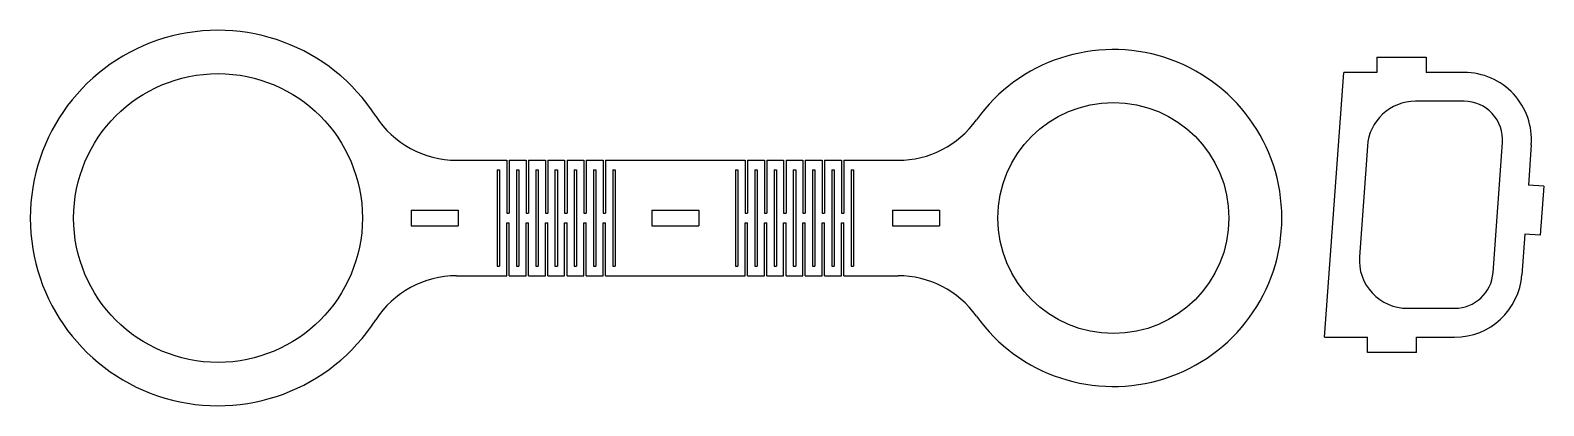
# Model space of a CAD drawing. Extents: x 38 to 352, y 147 to 225.
import ezdxf

# ---------------------------------------------------------------- set-up
doc = ezdxf.new("R2010")
doc.units = 0
doc.linetypes.add('SLD-SOLID', pattern=[0])
doc.layers.get('0').update_dxf_attribs({"linetype": 'CONTINUOUS'})

msp = doc.modelspace()

# ---------------------------------------------------------------- linework, layer by layer
at = {"color": 7, "linetype": 'SLD-SOLID'}
for p, q in [((317.49, 219.12), (317.49, 215.92)), ((317.49, 219.12), (327.69, 219.12)), ((327.69, 219.12), (327.69, 215.92)), ((306.62, 160.92), (310.59, 215.92)), ((317.49, 215.92), (310.59, 215.92)), ((335.59, 215.92), (327.69, 215.92)), ((335.59, 209.92), (325.47, 209.92)), ((341.6, 174.34), (343.56, 201.34)), ((315.5, 200.64), (313.84, 177.64)), ((349.55, 200.91), (348.94, 192.5)), ((126.3, 197.68), (136.73, 197.68)), ((134.73, 195.68), (134.73, 175.68)), ((134.73, 195.68), (135.23, 195.68)), ((135.23, 195.68), (135.23, 175.68)), ((136.73, 197.68), (136.73, 186.68)), ((137.23, 197.68), (137.23, 186.68)), ((137.23, 197.68), (140.73, 197.68)), ((138.73, 195.68), (139.23, 195.68)), ((138.73, 195.68), (138.73, 175.68)), ((139.23, 195.68), (139.23, 175.68)), ((140.73, 197.68), (140.73, 186.68)), ((141.23, 197.68), (141.23, 186.68)), ((141.23, 197.68), (144.73, 197.68)), ((142.73, 195.68), (143.23, 195.68)), ((142.73, 195.68), (142.73, 175.68)), ((143.23, 195.68), (143.23, 175.68)), ((144.73, 197.68), (144.73, 186.68)), ((145.23, 197.68), (145.23, 186.68)), ((145.23, 197.68), (148.73, 197.68)), ((146.73, 195.68), (147.23, 195.68)), ((146.73, 195.68), (146.73, 175.68)), ((147.23, 195.68), (147.23, 175.68)), ((148.73, 197.68), (148.73, 186.68)), ((149.23, 197.68), (149.23, 186.68)), ((149.23, 197.68), (152.73, 197.68)), ((150.73, 195.68), (151.23, 195.68)), ((150.73, 195.68), (150.73, 175.68)), ((151.23, 195.68), (151.23, 175.68)), ((152.73, 197.68), (152.73, 186.68)), ((153.23, 197.68), (153.23, 186.68)), ((153.23, 197.68), (156.73, 197.68)), ((154.73, 195.68), (155.23, 195.68)), ((154.73, 195.68), (154.73, 175.68)), ((155.23, 195.68), (155.23, 175.68)), ((156.73, 197.68), (156.73, 186.68)), ((157.23, 197.68), (157.23, 186.68)), ((157.23, 197.68), (186.23, 197.68)), ((158.73, 195.68), (158.73, 175.68)), ((158.73, 195.68), (159.23, 195.68)), ((159.23, 195.68), (159.23, 175.68)), ((184.23, 195.68), (184.23, 175.68)), ((184.23, 195.68), (184.73, 195.68)), ((184.73, 195.68), (184.73, 175.68)), ((186.23, 197.68), (186.23, 186.68)), ((186.73, 197.68), (186.73, 186.68)), ((186.73, 197.68), (190.23, 197.68)), ((188.23, 195.68), (188.73, 195.68)), ((188.23, 195.68), (188.23, 175.68)), ((188.73, 195.68), (188.73, 175.68)), ((190.23, 197.68), (190.23, 186.68)), ((190.73, 197.68), (190.73, 186.68)), ((190.73, 197.68), (194.23, 197.68)), ((192.23, 195.68), (192.73, 195.68)), ((192.23, 195.68), (192.23, 175.68)), ((192.73, 195.68), (192.73, 175.68)), ((194.23, 197.68), (194.23, 186.68)), ((194.73, 197.68), (194.73, 186.68)), ((194.73, 197.68), (198.23, 197.68)), ((196.23, 195.68), (196.73, 195.68)), ((196.23, 195.68), (196.23, 175.68)), ((196.73, 195.68), (196.73, 175.68)), ((198.23, 197.68), (198.23, 186.68)), ((198.73, 197.68), (198.73, 186.68)), ((198.73, 197.68), (202.23, 197.68)), ((200.23, 195.68), (200.73, 195.68)), ((200.23, 195.68), (200.23, 175.68)), ((200.73, 195.68), (200.73, 175.68)), ((202.23, 197.68), (202.23, 186.68)), ((202.73, 197.68), (202.73, 186.68)), ((202.73, 197.68), (206.23, 197.68)), ((204.23, 195.68), (204.73, 195.68)), ((204.23, 195.68), (204.23, 175.68)), ((204.73, 195.68), (204.73, 175.68)), ((206.23, 197.68), (206.23, 186.68)), ((206.73, 197.68), (206.73, 186.68)), ((206.73, 197.68), (218, 197.68)), ((208.23, 195.68), (208.23, 175.68)), ((208.23, 195.68), (208.73, 195.68)), ((208.73, 195.68), (208.73, 175.68)), ((352.13, 192.27), (348.94, 192.5)), ((352.13, 192.27), (351.39, 182.09)), ((116.83, 187.33), (116.83, 184.03)), ((116.83, 187.33), (126.63, 187.33)), ((126.63, 187.33), (126.63, 184.03)), ((136.73, 186.68), (137.23, 186.68)), ((140.73, 186.68), (141.23, 186.68)), ((144.73, 186.68), (145.23, 186.68)), ((148.73, 186.68), (149.23, 186.68)), ((152.73, 186.68), (153.23, 186.68)), ((156.73, 186.68), (157.23, 186.68)), ((166.83, 187.33), (166.83, 184.03)), ((166.83, 187.33), (176.63, 187.33)), ((176.63, 187.33), (176.63, 184.03)), ((186.23, 186.68), (186.73, 186.68)), ((190.23, 186.68), (190.73, 186.68)), ((194.23, 186.68), (194.73, 186.68)), ((198.23, 186.68), (198.73, 186.68)), ((202.23, 186.68), (202.73, 186.68)), ((206.23, 186.68), (206.73, 186.68)), ((216.83, 187.33), (216.83, 184.03)), ((216.83, 187.33), (226.63, 187.33)), ((226.63, 187.33), (226.63, 184.03)), ((116.83, 184.03), (126.63, 184.03)), ((136.73, 184.68), (137.23, 184.68)), ((136.73, 173.68), (136.73, 184.68)), ((137.23, 173.68), (137.23, 184.68)), ((140.73, 184.68), (141.23, 184.68)), ((140.73, 173.68), (140.73, 184.68)), ((141.23, 173.68), (141.23, 184.68)), ((144.73, 184.68), (145.23, 184.68)), ((144.73, 173.68), (144.73, 184.68)), ((145.23, 173.68), (145.23, 184.68)), ((148.73, 184.68), (149.23, 184.68)), ((148.73, 173.68), (148.73, 184.68)), ((149.23, 173.68), (149.23, 184.68)), ((152.73, 184.68), (153.23, 184.68)), ((152.73, 173.68), (152.73, 184.68)), ((153.23, 173.68), (153.23, 184.68)), ((156.73, 184.68), (157.23, 184.68)), ((156.73, 173.68), (156.73, 184.68)), ((157.23, 173.68), (157.23, 184.68)), ((166.83, 184.03), (176.63, 184.03)), ((186.23, 184.68), (186.73, 184.68)), ((186.23, 173.68), (186.23, 184.68)), ((186.73, 173.68), (186.73, 184.68)), ((190.23, 184.68), (190.73, 184.68)), ((190.23, 173.68), (190.23, 184.68)), ((190.73, 173.68), (190.73, 184.68)), ((194.23, 184.68), (194.73, 184.68)), ((194.23, 173.68), (194.23, 184.68)), ((194.73, 173.68), (194.73, 184.68)), ((198.23, 184.68), (198.73, 184.68)), ((198.23, 173.68), (198.23, 184.68)), ((198.73, 173.68), (198.73, 184.68)), ((202.23, 184.68), (202.73, 184.68)), ((202.23, 173.68), (202.23, 184.68)), ((202.73, 173.68), (202.73, 184.68)), ((206.23, 184.68), (206.73, 184.68)), ((206.23, 173.68), (206.23, 184.68)), ((206.73, 173.68), (206.73, 184.68)), ((216.83, 184.03), (226.63, 184.03)), ((348.2, 182.33), (347.59, 173.91)), ((351.39, 182.09), (348.2, 182.33)), ((126.3, 173.68), (136.73, 173.68)), ((134.73, 175.68), (135.23, 175.68)), ((137.23, 173.68), (140.73, 173.68)), ((138.73, 175.68), (139.23, 175.68)), ((141.23, 173.68), (144.73, 173.68)), ((142.73, 175.68), (143.23, 175.68)), ((145.23, 173.68), (148.73, 173.68)), ((146.73, 175.68), (147.23, 175.68)), ((149.23, 173.68), (152.73, 173.68)), ((150.73, 175.68), (151.23, 175.68)), ((153.23, 173.68), (156.73, 173.68)), ((154.73, 175.68), (155.23, 175.68)), ((157.23, 173.68), (186.23, 173.68)), ((158.73, 175.68), (159.23, 175.68)), ((184.23, 175.68), (184.73, 175.68)), ((186.73, 173.68), (190.23, 173.68)), ((188.23, 175.68), (188.73, 175.68)), ((190.73, 173.68), (194.23, 173.68)), ((192.23, 175.68), (192.73, 175.68)), ((194.73, 173.68), (198.23, 173.68)), ((196.23, 175.68), (196.73, 175.68)), ((198.73, 173.68), (202.23, 173.68)), ((200.23, 175.68), (200.73, 175.68)), ((202.73, 173.68), (206.23, 173.68)), ((204.23, 175.68), (204.73, 175.68)), ((206.73, 173.68), (218, 173.68)), ((208.23, 175.68), (208.73, 175.68)), ((323.82, 166.92), (333.62, 166.92)), ((306.62, 160.92), (315.52, 160.92)), ((315.52, 157.72), (315.52, 160.92)), ((325.72, 157.72), (325.72, 160.92)), ((325.72, 160.92), (333.62, 160.92)), ((325.72, 157.72), (315.52, 157.72))]:
    msp.add_line(p, q, dxfattribs=at)
for centre, radius in [((76.73, 185.68), 30), ((262.73, 185.68), 24)]:
    msp.add_circle(centre, radius, dxfattribs=at)
for centre, radius, start, end in [((76.73, 185.68), 39, 32.8453, 327.1547), ((262.73, 185.68), 35, 215.5785, 144.4215), ((335.59, 201.92), 14, 355.8404, 90), ((325.47, 199.92), 10, 90, 175.878), ((335.59, 201.92), 8, 355.8404, 90), ((126.3, 217.68), 20, 212.8453, 270), ((218, 217.68), 20, 270, 324.4215), ((323.82, 176.92), 10, 175.878, 270), ((126.3, 153.68), 20, 90, 147.1547), ((218, 153.68), 20, 35.5785, 90), ((333.62, 174.92), 8, 270, 355.8404), ((333.62, 174.92), 14, 270, 355.8404)]:
    msp.add_arc(centre, radius, start, end, dxfattribs=at)

doc.saveas('drawing.dxf')
